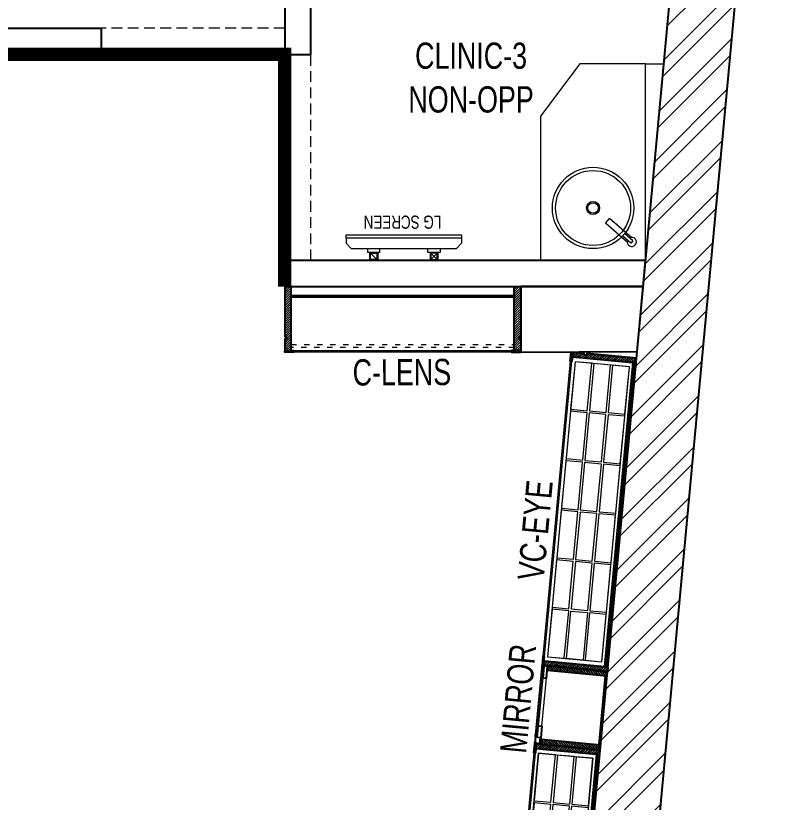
# Model space of a CAD drawing. Header units: feet. Extents: x 6963265 to 6971854, y -5590491 to -5575731.
# Drawn here: x 6968954 to 6971854, y -5583392 to -5580393 of the extents above; entities that cross this region are included whole.
import ezdxf

# ---------------------------------------------------------------- set-up
doc = ezdxf.new("R2010")
doc.units = ezdxf.units.FT
doc.header["$LTSCALE"] = 33
doc.header["$MEASUREMENT"] = 0
doc.linetypes.add('a_p6_plan_L18$0$HIDDEN', pattern=[0.375, 0.25, -0.125])
doc.linetypes.add('ACAD_ISO03W100', pattern=[30, 12, -18])
doc.layers.add('A-WALL', color=1, linetype='Continuous')
for name, color, linetype, lineweight in [('Floor-Unit', 1, 'Continuous', 13), ('LENS-DIM', 252, 'Continuous', 5), ('LENS-PARTITION', 21, 'Continuous', 25), ('LENS-TEXT', 31, 'Continuous', 5), ('LENS_CURTAIN', 5, 'a_p6_plan_L18$0$HIDDEN', 9), ('LENS_TEXT', 31, 'Continuous', 5), ('LK-FF&E WALL', 1, 'Continuous', 9), ('LK-FLUTTED FINISH', 20, 'Continuous', 30), ('LK-FURNITURE', 13, 'Continuous', 9), ('LK-IT', 3, 'Continuous', 18), ('LN-ELEVATION-1', 81, 'Continuous', 25), ('LN-ELEVATION-2', 103, 'Continuous', 20), ('LN-ELEVATION-3', 125, 'Continuous', 18), ('LN-ELEVATION-4', 145, 'Continuous', 13), ('LN-HATCH', 251, 'Continuous', 0), ('PLANO-TXT', 252, 'Continuous', 5), ('TV', 92, 'Continuous', 18)]:
    doc.layers.add(name, color=color, linetype=linetype, lineweight=lineweight)
doc.styles.add('LK TXT', font='GILC____.TTF', dxfattribs={"height": 100})
doc.styles.get("Standard").update_dxf_attribs({"font": 'GILC____.TTF'})
pattern_1 = [(45, (7858558.917, 3503823.203), (-4.4901280605, 4.4901280605), [])]
pattern_2 = [(45, (4209746.0415, 1706864.74), (-4.4901280605, 4.4901280605), [])]
pattern_3 = [(45, (4210046.0415, 1706864.74), (-4.4901280605, 4.4901280605), [])]
pattern_4 = [(45, (7858054.0837, 3504049.203), (-4.4901280605, 4.4901280605), [])]

# ---------------------------------------------------------------- blocks, each defined once
blk = doc.blocks.new('A$C24c5f99d')
at = {"layer": 'LN-HATCH'}
h = blk.add_hatch(dxfattribs=at)
h.set_pattern_fill('ANSI32', color=256, scale=333, angle=180)
h.set_pattern_definition([(225, (-7063758.62, 5276306.86), (88.2999593, -88.2999593), []), (225, (-7063817.49, 5276306.86), (88.2999593, -88.2999593), [])])
h.paths.add_polyline_path([(6780.7, -2590.3), (2975.8, -2618.1), (2957.2, -2868.3), (6506.2, -2842.3), (5516.3, -13496.4), (5517.8, -13496.4), (5767.4, -13496.4)])
at = {"layer": 'A-WALL'}
for p, q in [((5767.4, -13496.4), (6780.7, -2590.3)), ((5516.3, -13496.4), (6506.2, -2842.3))]:
    blk.add_line(p, q, dxfattribs=at)
blk = doc.blocks.new('CLINIC SCREEN')
at = {"layer": 'TV'}
for p, q in [((-103.1, 42.9), (-127.4, 18.6)), ((-127.4, 42.9), (-103.1, 18.6)), ((102.7, 42.9), (127, 18.6))]:
    blk.add_line(p, q, dxfattribs=at)
at = {"layer": 'TV', "ltscale": 12}
for p, q in [((-220, -19.4), (-200.6, 0)), ((200.6, 0), (-200.6, 0)), ((-138.5, 0), (-138.5, 15.5)), ((-138.5, 15.5), (-92, 15.5)), ((-92, 15.5), (-92, 0)), ((92, 15.5), (92, 0)), ((92, 15.5), (138.5, 15.5)), ((138.5, 0), (138.5, 15.5)), ((220, -19.4), (200.6, 0)), ((-220, -38.8), (-220, -19.4)), ((220, -38.8), (220, -19.4))]:
    blk.add_line(p, q, dxfattribs=at)
at = {"layer": 'TV'}
for points in [[(-130.4, 15.5), (-100.1, 15.5), (-100.1, 45.9), (-130.4, 45.9)], [(-127.4, 18.6), (-103.1, 18.6), (-103.1, 42.9), (-127.4, 42.9)], [(130, 15.5), (99.7, 15.5), (99.7, 45.9), (130, 45.9)], [(127, 18.6), (102.7, 18.6), (102.7, 42.9), (127, 42.9)]]:
    blk.add_lwpolyline(points, close=True, dxfattribs=at)
at = {"layer": 'TV', "ltscale": 12}
blk.add_lwpolyline([(-220, -51.7), (-220, -38.8), (220, -38.8), (220, -51.7)], close=True, dxfattribs=at)
at = {"layer": 'Floor-Unit', "color": 0, "ltscale": 2, "insert": (5.2, -100.4), "char_height": 50, "attachment_point": 5}
blk.add_mtext_dynamic_manual_height_columns('LG SCREEN', width=466.48, gutter_width=12.5, heights=[0], dxfattribs=at)
blk = doc.blocks.new('MIRROR')
at = {"layer": 'LN-HATCH', "ltscale": 0.5}
h = blk.add_hatch(dxfattribs=at)
h.set_pattern_fill('ANSI31', color=256, scale=2)
h.set_pattern_definition([(45, (4060433.7416, 1708720.787), (-4.4901280605, 4.4901280605), [])])
h.paths.add_polyline_path([(212.9, 101.3), (230.9, 101.3), (230.9, -127.7), (212.9, -127.7)])
h.paths.add_polyline_path([(230.9, 95.3), (494.9, 95.3), (494.9, 101.3), (230.9, 101.3)])
h.paths.add_polyline_path([(512.9, 101.3), (494.9, 101.3), (494.9, -127.7), (512.9, -127.7)])
at = {"layer": 'Defpoints'}
blk.add_lwpolyline([(512.9, 101.3), (212.9, 101.3), (212.9, -148.7), (512.9, -148.7)], close=True, dxfattribs=at)
at = {"layer": 'LN-ELEVATION-1'}
for points in [[(212.9, 101.3), (230.9, 101.3), (230.9, -127.7), (212.9, -127.7)], [(230.9, 95.3), (494.9, 95.3), (494.9, 101.3), (230.9, 101.3)], [(512.9, 101.3), (494.9, 101.3), (494.9, -127.7), (512.9, -127.7)], [(259.9, -141.7), (259.9, -127.7), (214.9, -127.7), (214.9, -148.7), (223.9, -148.7), (223.9, -147.2), (216.4, -147.2), (216.4, -141.7)], [(442.9, -141.7), (442.9, -127.7), (487.9, -127.7), (487.9, -148.7), (478.9, -148.7), (478.9, -147.2), (486.4, -147.2), (486.4, -141.7)], [(504.9, -148.7), (504.9, -147.2), (509.4, -147.2), (509.4, -129.2), (487.9, -129.2), (487.9, -127.7), (510.9, -127.7), (510.9, -148.7)]]:
    blk.add_lwpolyline(points, close=True, dxfattribs=at)
at = {"layer": 'LN-ELEVATION-2', "color": 4, "lineweight": 0}
blk.add_lwpolyline([(216.4, -141.7), (486.4, -141.7), (486.4, -147.2), (216.4, -147.2)], close=True, dxfattribs=at)
at = {"layer": 'LN-ELEVATION-2'}
blk.add_lwpolyline([(259.9, -141.7), (442.9, -141.7), (442.9, -127.7), (259.9, -127.7)], close=True, dxfattribs=at)
at = {"layer": 'LN-ELEVATION-4', "ltscale": 0.5}
blk.add_line((478.9, -148.7), (223.9, -148.7), dxfattribs=at)
blk = doc.blocks.new('VC HD 1010')
at = {"layer": 'LN-HATCH', "ltscale": 0.5}
h = blk.add_hatch(dxfattribs=at)
h.set_pattern_fill('ANSI31', color=256, scale=2)
h.set_pattern_definition([(45, (3761554.586, 1795022.936), (-4.490128061, 4.490128061), [])])
h.paths.add_polyline_path([(-505.2, 24), (-505.2, -166), (-499.2, -166), (-499.2, -176), (-505.2, -176), (-505.2, -220), (-487.2, -220), (-487.2, 24)])
h = blk.add_hatch(dxfattribs=at)
h.set_pattern_fill('ANSI31', color=256, scale=2)
h.set_pattern_definition(pattern_1)
h.paths.add_polyline_path([(504.8, 24), (504.8, -166), (498.8, -166), (498.8, -176), (504.8, -176), (504.8, -220), (486.8, -220), (486.8, 24)])
h = blk.add_hatch(dxfattribs=at)
h.set_pattern_fill('ANSI31', color=256, scale=2)
h.set_pattern_definition([(45, (7858741.917, 3503823.203), (-4.4901280605, 4.4901280605), [])])
h.paths.add_polyline_path([(-470.2, -220), (-470.2, -226), (-505.2, -226), (-505.2, -220)])
h = blk.add_hatch(dxfattribs=at)
h.set_pattern_fill('ANSI31', color=256, scale=2)
h.set_pattern_definition(pattern_1)
h.paths.add_polyline_path([(476.8, -220), (476.8, -226), (511.8, -226), (511.8, -220)])
at = {"layer": 'LN-ELEVATION-1', "ltscale": 0.5}
for points in [[(-505.2, 24), (-505.2, -166), (-499.2, -166), (-499.2, -176), (-505.2, -176), (-505.2, -220), (-487.2, -220), (-487.2, 24)], [(486.8, 12), (-487.2, 12), (-487.2, 18), (486.8, 18)], [(504.8, 24), (504.8, -166), (498.8, -166), (498.8, -176), (504.8, -176), (504.8, -220), (486.8, -220), (486.8, 24)], [(-470.2, -220), (-470.2, -226), (-505.2, -226), (-505.2, -220)], [(469.8, -220), (469.8, -226), (504.8, -226), (504.8, -220)]]:
    blk.add_lwpolyline(points, close=True, dxfattribs=at)
at = {"layer": 'LN-ELEVATION-2', "ltscale": 0.5}
blk.add_lwpolyline([(470.2, 0), (-470.2, 0), (-470.2, -208), (470.2, -208)], close=True, dxfattribs=at)
at = {"layer": 'LN-ELEVATION-3', "ltscale": 0.5}
for p, q in [((-487.2, 24), (486.8, 24)), ((-470.2, -220), (469.8, -220)), ((469.8, -226), (-470.2, -226))]:
    blk.add_line(p, q, dxfattribs=at)
for points in [[(-470.2, 0), (-288.5, 0), (-288.5, -64), (-470.2, -64)], [(-280.5, 0), (-98.8, 0), (-98.8, -64), (-280.5, -64)], [(-90.8, 0), (90.8, 0), (90.8, -64), (-90.8, -64)], [(98.8, 0), (280.5, 0), (280.5, -64), (98.8, -64)], [(288.5, 0), (470.2, 0), (470.2, -64), (288.5, -64)], [(-470.2, -136), (-288.5, -136), (-288.5, -72), (-470.2, -72)], [(-280.5, -72), (-98.8, -72), (-98.8, -136), (-280.5, -136)], [(-90.8, -72), (90.8, -72), (90.8, -136), (-90.8, -136)], [(98.8, -72), (280.5, -72), (280.5, -136), (98.8, -136)], [(288.5, -72), (470.2, -72), (470.2, -136), (288.5, -136)], [(-470.2, -144), (-288.5, -144), (-288.5, -208), (-470.2, -208)], [(-280.5, -144), (-98.8, -144), (-98.8, -208), (-280.5, -208)], [(-90.8, -144), (90.8, -144), (90.8, -208), (-90.8, -208)], [(98.8, -144), (280.5, -144), (280.5, -208), (98.8, -208)], [(288.5, -144), (470.2, -144), (470.2, -208), (288.5, -208)]]:
    blk.add_lwpolyline(points, close=True, dxfattribs=at)
blk = doc.blocks.new('rtf')
at = {"color": 0, "linetype": 'ByBlock', "lineweight": -2}
for p, q in [((16412.5, -172798.8), (16452.4, -172798.8)), ((16412.5, -172810.8), (16412.5, -172798.8)), ((16425.3, -172793.1), (16535.3, -172793.1)), ((16535.3, -172793.1), (16535.3, -172817.1)), ((16412.5, -172810.8), (16452.4, -172810.8)), ((16425.3, -172817.1), (16535.3, -172817.1))]:
    blk.add_line(p, q, dxfattribs=at)
for centre, radius, start, end in [((16412.5, -172805.1), 17.5, 21.0506, 340.9422), ((16444.5, -172804.8), 9.89, 322.6562, 37.3438)]:
    blk.add_arc(centre, radius, start, end, dxfattribs=at)
blk = doc.blocks.new('dsg')
at = {"color": 0, "linetype": 'ByBlock', "lineweight": -2}
for radius in [155, 143, 25, 20]:
    blk.add_circle((11491.5, -171102.6), radius, dxfattribs=at)
blk.add_blockref('rtf', (-5117.5, 1702.9), dxfattribs=at)
blk = doc.blocks.new('CLENS 900')
at = {"layer": 'LN-HATCH', "ltscale": 0.5}
h = blk.add_hatch(dxfattribs=at)
h.set_pattern_fill('ANSI31', color=256, scale=50)
h.set_pattern_definition([(45, (911.795, 250), (-4.419417, 4.419417), [])])
h.paths.add_polyline_path([(0, 250), (0, 60), (6, 60), (6, 50), (0, 50), (0, 6), (25, 6), (25, 250)])
h = blk.add_hatch(dxfattribs=at)
h.set_pattern_fill('ANSI31', color=256, scale=2)
h.set_pattern_definition(pattern_2)
h.paths.add_polyline_path([(900, 250), (900, 60), (894, 60), (894, 50), (900, 50), (900, 6), (875, 6), (875, 250)])
h = blk.add_hatch(dxfattribs=at)
h.set_pattern_fill('ANSI31', color=256, scale=2)
h.set_pattern_definition(pattern_3)
h.paths.add_polyline_path([(875, 210), (25, 210), (25, 216), (875, 216)])
h = blk.add_hatch(dxfattribs=at)
h.set_pattern_fill('ANSI31', color=256, scale=2)
h.set_pattern_definition(pattern_3)
h.paths.add_polyline_path([(35, 6), (35, 0), (0, 0), (0, 6)])
h = blk.add_hatch(dxfattribs=at)
h.set_pattern_fill('ANSI31', color=256, scale=2)
h.set_pattern_definition(pattern_2)
h.paths.add_polyline_path([(865, 6), (865, 0), (900, 0), (900, 6)])
at = {"layer": 'LN-ELEVATION-1', "ltscale": 0.5}
for points in [[(0, 250), (0, 60), (6, 60), (6, 50), (0, 50), (0, 6), (25, 6), (25, 250)], [(900, 250), (900, 60), (894, 60), (894, 50), (900, 50), (900, 6), (875, 6), (875, 250)], [(875, 210), (25, 210), (25, 216), (875, 216)], [(35, 6), (35, 0), (0, 0), (0, 6)], [(865, 6), (865, 0), (900, 0), (900, 6)]]:
    blk.add_lwpolyline(points, close=True, dxfattribs=at)
at = {"layer": 'LN-ELEVATION-3', "ltscale": 0.5}
for p, q in [((25, 250), (875, 250)), ((35, 6), (865, 6)), ((865, 0), (35, 0))]:
    blk.add_line(p, q, dxfattribs=at)
at = {"layer": 'LN-ELEVATION-4', "linetype": 'ACAD_ISO03W100', "ltscale": 0.05}
blk.add_lwpolyline([(25, 30), (875, 30), (875, 18), (25, 18)], close=True, dxfattribs=at)
blk = doc.blocks.new('VC HD 1200')
at = {"layer": 'LN-HATCH', "ltscale": 0.5}
h = blk.add_hatch(dxfattribs=at)
h.set_pattern_fill('ANSI31', color=256, scale=2)
h.set_pattern_definition([(45, (3760859.753, 1795248.936), (-4.490128061, 4.490128061), [])])
h.paths.add_polyline_path([(-1200, 250), (-1200, 60), (-1194, 60), (-1194, 50), (-1200, 50), (-1200, 6), (-1182, 6), (-1182, 250)])
h = blk.add_hatch(dxfattribs=at)
h.set_pattern_fill('ANSI31', color=256, scale=2)
h.set_pattern_definition(pattern_4)
h.paths.add_polyline_path([(0, 250), (0, 60), (-6, 60), (-6, 50), (0, 50), (0, 6), (-18, 6), (-18, 250)])
h = blk.add_hatch(dxfattribs=at)
h.set_pattern_fill('ANSI31', color=256, scale=2)
h.set_pattern_definition([(45, (7858047.0837, 3504049.203), (-4.4901280605, 4.4901280605), [])])
h.paths.add_polyline_path([(-1165, 6), (-1165, 0), (-1200, 0), (-1200, 6)])
h = blk.add_hatch(dxfattribs=at)
h.set_pattern_fill('ANSI31', color=256, scale=2)
h.set_pattern_definition(pattern_4)
h.paths.add_polyline_path([(-28, 6), (-28, 0), (0, 0), (0, 6)])
at = {"layer": 'LN-ELEVATION-1', "ltscale": 0.5}
for points in [[(-1200, 250), (-1200, 60), (-1194, 60), (-1194, 50), (-1200, 50), (-1200, 6), (-1182, 6), (-1182, 250)], [(-18, 238), (-1182, 238), (-1182, 244), (-18, 244)], [(0, 250), (0, 60), (-6, 60), (-6, 50), (0, 50), (0, 6), (-18, 6), (-18, 250)], [(-1165, 6), (-1165, 0), (-1200, 0), (-1200, 6)], [(-35, 6), (-35, 0), (0, 0), (0, 6)]]:
    blk.add_lwpolyline(points, close=True, dxfattribs=at)
at = {"layer": 'LN-ELEVATION-3', "ltscale": 0.5}
for p, q in [((-1182, 250), (-18, 250)), ((-1165, 6), (-35, 6)), ((-35, 0), (-1165, 0))]:
    blk.add_line(p, q, dxfattribs=at)
for points in [[(-1165, 226), (-35, 226), (-35, 18), (-1165, 18)], [(-1165, 226), (-983.3, 226), (-983.3, 162), (-1165, 162)], [(-975.3, 226), (-793.7, 226), (-793.7, 162), (-975.3, 162)], [(-785.7, 226), (-604, 226), (-604, 162), (-785.7, 162)], [(-596, 226), (-414.3, 226), (-414.3, 162), (-596, 162)], [(-406.3, 226), (-224.7, 226), (-224.7, 162), (-406.3, 162)], [(-216.7, 226), (-35, 226), (-35, 162), (-216.7, 162)], [(-1165, 90), (-983.3, 90), (-983.3, 154), (-1165, 154)], [(-975.3, 154), (-793.7, 154), (-793.7, 90), (-975.3, 90)], [(-785.7, 154), (-604, 154), (-604, 90), (-785.7, 90)], [(-596, 154), (-414.3, 154), (-414.3, 90), (-596, 90)], [(-406.3, 154), (-224.7, 154), (-224.7, 90), (-406.3, 90)], [(-216.7, 154), (-35, 154), (-35, 90), (-216.7, 90)], [(-1165, 82), (-983.3, 82), (-983.3, 18), (-1165, 18)], [(-975.3, 82), (-793.7, 82), (-793.7, 18), (-975.3, 18)], [(-785.7, 82), (-604, 82), (-604, 18), (-785.7, 18)], [(-596, 82), (-414.3, 82), (-414.3, 18), (-596, 18)], [(-406.3, 82), (-224.7, 82), (-224.7, 18), (-406.3, 18)], [(-216.7, 82), (-35, 82), (-35, 18), (-216.7, 18)]]:
    blk.add_lwpolyline(points, close=True, dxfattribs=at)

msp = doc.modelspace()

# ---------------------------------------------------------------- linework, layer by layer
at = {"layer": 'LENS-PARTITION'}
for points in [[(6970079.5, -5578926.1), (6969979.5, -5578926.8), (6969979.5, -5580540.2), (6970079.5, -5580540.2)], [(6967029.5, -5580440.2), (6969279.5, -5580440.2), (6969279.5, -5580540.2), (6967029.5, -5580540.2)], [(6971355.5, -5581326.1), (6970079.5, -5581326.1), (6969979.5, -5581326.1), (6969979.5, -5581426.1), (6971346.2, -5581426.1)], [(6970879.5, -5581676.1), (6971323.1, -5581673.9), (6971346.2, -5581426.1), (6970879.5, -5581426.1)]]:
    msp.add_lwpolyline(points, close=True, dxfattribs=at)
at = {"layer": 'LENS_CURTAIN', "ltscale": 5}
for points in [[(6969979.5, -5580440.2), (6969279.5, -5580440.2), (6969279.5, -5580540.2), (6969979.5, -5580540.2)], [(6970079.5, -5581326.1), (6970079.5, -5580540.2), (6969979.5, -5580540.2), (6969979.5, -5581326.1)]]:
    msp.add_lwpolyline(points, close=True, dxfattribs=at)
at = {"layer": 'LK-FLUTTED FINISH', "linetype": 'ACAD_ISO03W100', "ltscale": 0.05, "const_width": 50}
msp.add_lwpolyline([(6969979.5, -5581426.1), (6969979.5, -5580540.2), (6964129.5, -5580540.2)], dxfattribs=at)
at = {"layer": 'LK-FURNITURE'}
msp.add_line((6971355.5, -5580576.1), (6971425.1, -5580576.1), dxfattribs=at)
msp.add_lwpolyline([(6970955.5, -5581326.1), (6971355.5, -5581326.1), (6971355.5, -5580576.1), (6971105.5, -5580576.1), (6970955.5, -5580776.1)], close=True, dxfattribs=at)

# ---------------------------------------------------------------- block references
at = {"layer": 'LENS-DIM', "color": 2}
msp.add_blockref('A$C24c5f99d', (6965073.2, -5576072.8), dxfattribs=at)
at = {"layer": 'LK-FF&E WALL'}
msp.add_blockref('CLENS 900', (6969979.5, -5581676.1), dxfattribs=at)
at = {"layer": 'LK-FF&E WALL', "xscale": -1}
for name, p, rotation in [('VC HD 1200', (6971071.9, -5581675.8), 264.6918131219329), ('VC HD 1010', (6971111.4, -5583693, 0), 264.6918131218441)]:
    msp.add_blockref(name, p, dxfattribs=dict(at, rotation=rotation))
at = {"layer": 'LK-FF&E WALL', "rotation": 264.6918131218441}
msp.add_blockref('MIRROR', (6971128.6, -5582672.4, 0), dxfattribs=at)
at = {"layer": 'LK-IT', "rotation": 180}
msp.add_blockref('CLINIC SCREEN', (6970433.8, -5581280.2), dxfattribs=at)
at = {"layer": 'LN-ELEVATION-3', "rotation": 138.8441725848135}
msp.add_blockref('dsg', (6867203.5, -5717515.7), dxfattribs=at)

# ---------------------------------------------------------------- texts
at = {"layer": 'LENS-TEXT', "color": 0, "linetype": 'Continuous', "ltscale": 3, "insert": (6970690.2, -5580629.3), "char_height": 100, "attachment_point": 5, "style": 'LK TXT'}
msp.add_mtext_dynamic_manual_height_columns('CLINIC-3\\PNON-OPP', width=730.507, gutter_width=1, heights=[0], dxfattribs=at)
at = {"layer": 'LENS_TEXT', "linetype": 'Continuous', "ltscale": 3, "insert": (6970870.3, -5582997.2, 0), "char_height": 100, "width": 324.474, "attachment_point": 5, "rotation": 84.6918, "style": 'LK TXT'}
msp.add_mtext('{\\C7;MIRROR}', dxfattribs=at)
at = {"layer": 'PLANO-TXT', "linetype": 'Continuous', "ltscale": 3, "char_height": 100, "width": 149.547, "attachment_point": 5, "style": 'LK TXT'}
for s, insert, rotation in [('C-LENS', (6970426.4, -5581753, 0), 0.2896), ('VC-EYE', (6970935.5, -5582355.1, 0), 84.6918)]:
    msp.add_mtext(s, dxfattribs=dict(at, insert=insert, rotation=rotation))

doc.saveas('drawing.dxf')
